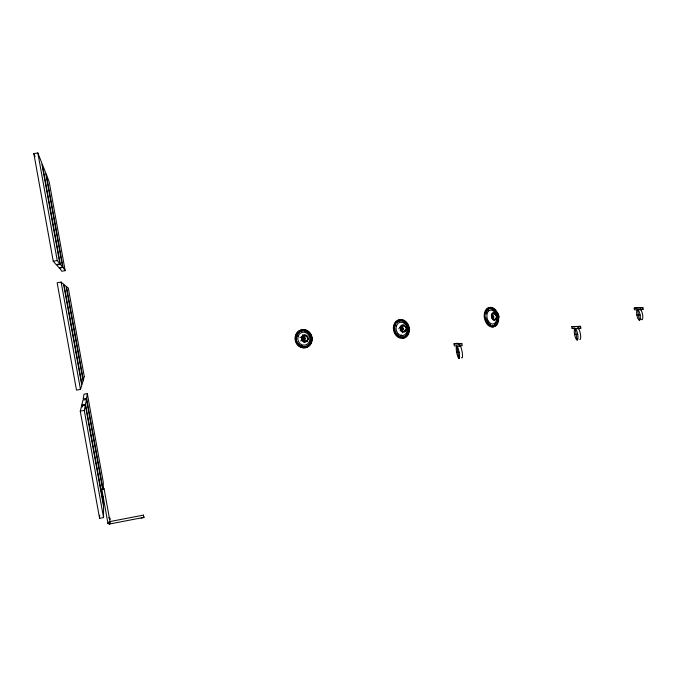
<?xml version="1.0" encoding="UTF-8"?>
<svg xmlns="http://www.w3.org/2000/svg" width="677" height="677" viewBox="0 0 677 677"><rect width="100%" height="100%" fill="white"/><g stroke="black" fill="none" stroke-linecap="round" stroke-linejoin="round"><path stroke-width="1.02" d="M305.158 335.487L305.166 334.776L304.286 334.793L304.447 335.504C316.041 340.861 295.384 344.314 304.447 335.504M99.578 518.345L80.267 411.142L81.621 405.946L85.37 405.261L103.539 506.159L103.556 517.583L99.578 518.345L99.637 515.214M492.281 313.155L493.144 318.055A1.244 0.846 77.8 0 0 493.55 316.125A1.244 0.846 77.8 0 0 492.094 316.311A1.244 0.846 77.8 0 0 493.144 318.055M494.032 320.416L494.075 319.722C485.417 310.565 502.952 313.773 494.075 319.722M401.859 325.205L402.688 329.868A1.185 0.965 76.9 0 0 403.204 327.998A1.185 0.965 76.9 0 0 401.546 328.243A1.185 0.965 76.9 0 0 402.688 329.868M403.23 331.518L403.17 332.187C400.344 331.586 399.261 327.566 401.233 325.527L401.664 326.128C398.414 338.745 413.224 325.172 401.664 326.128M493.499 319.476L493.321 320.111L491.663 317.919L491.409 314.94L491.688 314.086L492.179 314.593M303.77 335.14L304.574 339.668A1.151 1.049 75.7 0 0 305.175 337.823A1.151 1.049 75.7 0 0 303.372 338.119A1.151 1.049 75.7 0 0 304.574 339.668M303.778 335.716L303.457 335.056C300.402 336.511 301.367 341.631 304.692 341.987L304.777 341.335M86.614 398.313L87.325 393.591L84.041 394.192L83.144 398.948L86.614 398.313L103.031 489.403M494.692 313.747L494.802 313.036L496.029 314.331L495.691 314.797M408.485 327.77C409.915 327.507 407.114 328.387 408.51 327.964M103.479 496.842L103.53 504.026L85.556 404.287L86.47 399.472L82.966 400.115L81.849 404.964L82.23 407.046M404.127 325.755L404.271 325.07M103.556 517.583L84.253 410.406L85.37 405.261M305.86 335.674L306.029 335.005M80.478 389.41L81.765 385.196L63.562 284.154L61.133 282.081L57.147 282.774L76.493 390.138L80.478 389.41L61.133 282.081M493.635 326.466L493.203 325.899M402.587 331.307L402.366 331.925A4.248 3.478 -42.4 0 1 402.341 332.796M495.234 314.187L495.462 313.578M304.083 341.149L303.838 341.758A4.13 3.563 -26.1 0 1 303.905 342.587M395.884 323.851L395.123 325.696A4.248 4.113 4.3 0 0 395.436 326.06M306.495 336.046L306.808 335.462M492.661 319.569L492.958 319.036M488.802 309.008A8.699 5.907 77.8 0 0 487.542 310.049L485.959 313.459A4.477 4.164 35 0 0 486.289 313.849M489.928 307.663L490.368 307.697M401.639 331.434L401.994 330.909M303.051 341.301L303.448 340.776M406.217 335.453L407.376 333.956M307.036 346.006A8.039 7.362 75.7 0 0 308.653 344.931L310.802 341.597A4.138 2.327 -86.6 0 0 310.675 341.2M302.018 330.004L302.551 329.995M110.089 522.999L107.948 523.338L108.794 523.042M307.028 336.579L307.468 336.114A4.138 2.268 64 0 0 307.764 336.164M104.089 488.743L101.787 489.183L104.089 488.743L110.055 521.865M401.495 330.351L401.021 330.74A4.248 4.18 -27.2 0 0 400.048 330.774M302.915 340.243L302.391 340.641A4.13 4.02 27.7 0 0 300.554 340.946M394.361 329.623C394.039 331.535 393.371 328.844 394.344 330.266M496.038 315.524L496.461 315.228M304.692 341.987L307.138 341.225L307.713 340.539L307.223 340.159M405.591 327.397L406.082 327.101L405.625 326.255M307.417 337.239L307.95 336.926M491.663 317.919L492.154 317.699M400.564 329.894L401.123 329.665M301.908 339.837L302.526 339.592M296.196 340.286C294.766 339.812 296.061 340.209 296.154 339.609M307.646 337.975L308.23 337.84M496.258 316.328L496.732 316.227M109.048 521.747L143.422 515.121L143.829 517.397L109.462 524.023L109.115 522.17M141.087 518.057L143.947 517.507M459.26 346.218L462.213 345.668L461.858 343.662L456.907 343.307L453.996 343.848L454.343 345.82L459.26 346.218L458.904 344.212L453.996 343.848M571.82 326.72L580.527 326.339L580.849 328.184L578.166 328.683L572.141 328.54L571.82 326.72L580.527 326.339M572.141 328.54L574.798 328.049M81.849 404.964L85.556 404.287M634.163 308.111L642.854 307.553L643.15 309.237L640.696 309.685L634.451 309.778L634.163 308.111L642.854 307.553M80.267 411.142L84.253 410.406M639.181 309.431L637.556 309.736L639.401 320.229A5.331 1.608 79.1 0 0 639.443 312.368A5.331 1.608 79.1 0 0 636.608 312.351A5.331 1.608 79.1 0 0 639.401 320.229M458.904 344.212L461.858 343.662M53.246 261.254L57.24 260.56L59.898 263.903L56.14 264.563L53.246 261.254L33.85 153.611L37.853 152.951L41.652 162.624L59.898 263.903M60.346 264.36L56.631 265.012L59.144 267.889L62.656 267.28L45.613 172.643L42.312 164.223L60.346 264.36L62.656 267.28M63.02 267.423L59.542 268.033L61.869 271.232L65.161 270.656L49.193 181.927L46.18 173.871L63.02 267.423L65.161 270.656M303.33 338.703L305.412 338.365M401.52 328.844L403.433 328.557M492.086 316.938L493.77 316.718M301.629 338.923L302.297 338.847M400.285 328.954L400.902 328.904M491.4 316.929L491.934 316.895M643.15 309.237L639.993 309.287A5.331 1.616 79.1 0 1 642.744 315.88A5.331 1.616 79.1 0 1 640.891 319.07M636.854 314.991L640.112 314.974M577.803 328.117L580.849 328.184M574.57 334.277L577.718 334.396M307.688 338.745L308.289 338.788M456.603 352.116L459.175 352.37M301.578 337.975L302.255 338.085M496.326 317.158L496.816 317.251M400.217 327.981L400.843 328.117M491.307 315.914L491.866 316.074M307.544 339.49L308.111 339.71M302.399 337.341L301.756 337.053A4.13 3.969 -40 0 1 299.928 337.434M405.751 329.716L406.276 329.953M400.962 327.355L400.369 327.05A4.248 4.113 4.3 0 1 399.438 327.338M304.312 330.723A8.039 7.362 75.7 0 1 306.207 331.222L309.389 333.676A8.039 7.362 75.7 0 1 310.464 335.47M496.249 317.945L496.436 319.079L496.021 318.639M303.271 346.616A8.039 7.362 75.7 0 1 301.383 346.116L298.21 343.654A8.039 7.362 75.7 0 1 297.152 341.868M491.409 314.94L491.951 315.287M403.06 337.036A8.276 6.745 76.9 0 1 399.532 336.435L396.57 333.82A8.276 6.745 76.9 0 1 394.953 329.885M302.145 336.224L302.712 336.664M400.708 326.212L401.241 326.678M405.472 330.393L405.929 330.799L405.405 331.476L405.049 330.943M406.691 323.945L403.712 321.33A4.265 2.293 40.6 0 0 403.509 321.499M303.186 336.114L302.729 335.547A4.13 3.427 4.3 0 0 302.509 334.776M485.934 317.826A8.699 5.907 77.8 0 0 487.465 321.99L490.156 324.842A4.46 3.3 -53.4 0 0 490.58 324.613M306.757 340.709L307.138 341.225A4.138 2.869 -57 0 0 307.036 341.657M492.534 314.035L492.137 313.392L492.704 312.918L493 313.646M495.657 319.197L495.987 319.772M399.802 320.323C401.317 320.018 398.296 320.458 399.777 320.229M401.901 325.045L402.206 325.739M33.85 153.611L35.06 156.505M306.165 341.106L306.402 341.707M404.507 331.332L404.736 331.958M402.663 324.808L402.823 325.535M493.372 312.698L493.541 313.468M87.325 393.591L103.251 481.973L103.369 489.361M86.47 399.472L102.709 489.615M101.787 489.183L107.948 523.338M37.853 152.951L57.24 260.56M456.789 346.015L458.989 358.471A6.338 1.244 79.3 0 0 458.456 349.256A6.338 1.244 79.3 0 0 456.23 349.002A6.338 1.244 79.3 0 0 458.989 358.471M640.4 308.001L640.696 309.685M577.836 326.839L578.166 328.683M575.128 328.607L577.151 340.057A5.822 1.54 79.1 0 0 577.007 331.535A5.822 1.54 79.1 0 0 574.274 331.408A5.822 1.54 79.1 0 0 577.151 340.057M143.422 515.129L143.829 517.389M109.395 523.592L109.462 524.023M494.65 319.764L494.743 320.466M403.89 331.527L403.974 332.195M305.488 341.318L305.572 341.97M494.092 312.732L494.117 313.502M403.467 324.808L403.475 325.544M108.591 517.871A1.151 1.134 -34.1 0 1 110.021 519.53M109.962 523.77A1.176 1.151 -34.3 0 1 108.066 523.118M109.31 521.739A1.176 1.151 -34.3 0 1 110.266 522.382M496.554 320.018A7.1 4.824 77.8 0 1 488.912 322.024A7.1 4.824 77.8 0 1 488.997 310.709A7.1 4.824 77.8 0 1 496.579 316.43M497.832 314.136A3.546 2.412 77.8 0 1 498.458 315.837M496.8 312.613A3.944 2.691 77.8 0 1 498.712 317.792M485.866 310.828A9.901 6.728 77.8 0 1 494.235 308.585A9.901 6.728 77.8 0 1 498.602 320.416A9.901 6.728 77.8 0 1 491.722 326.703M490.266 308.509A8.699 5.907 77.8 0 1 491.832 308.585M494.76 325.138A8.699 5.907 77.8 0 1 493.288 325.62M487.465 321.99A4.46 4.257 -64.8 0 1 487.88 321.05M487.542 310.049A4.477 3.114 30.5 0 1 488.498 310.261M496.368 312.647A3.546 2.42 77.8 0 1 498.729 317.572M406.64 325.899A4.257 1.591 65.8 0 1 406.395 326.221M399.261 337.493A9.427 7.684 76.9 0 1 397.433 336.249M395.893 334.514A9.427 7.684 76.9 0 1 394.733 332.399M395.106 323.166A9.427 7.684 76.9 0 1 408.062 324.308A9.427 7.684 76.9 0 1 403.28 338.178M394.86 329.183A8.276 6.745 76.9 0 1 394.809 327.753M397.035 322.345A8.276 6.745 76.9 0 1 400.175 320.746M407.715 325.806A8.276 6.745 76.9 0 1 408.468 330.037M401.419 334.929A4.248 3.478 -42.4 0 1 401.097 335.293M399.963 336.207A4.248 3.478 -42.4 0 1 399.532 336.435M396.57 333.82A4.248 4.18 -27.2 0 1 396.73 333.363M406.784 327.203A1.676 0.601 74.6 0 1 407.199 326.898M407.909 327.922A1.676 0.609 83.6 0 1 407.892 328.235M398.728 328.633A1.676 1.659 7.9 0 1 398.981 328.87M578.251 328.32A5.822 1.549 79.1 0 1 580.519 334.641A5.822 1.549 79.1 0 1 579.817 339.566M308.653 344.931A4.138 2.869 -57 0 1 308.331 344.83M295.857 335.369A9.156 8.378 75.7 0 1 305.869 329.944A9.156 8.378 75.7 0 1 312.156 340.497A9.156 8.378 75.7 0 1 303.22 347.733M302.492 347.606A9.156 8.378 75.7 0 1 296.602 343.036M296.247 342.325A9.156 8.378 75.7 0 1 295.722 340.819M295.553 340.04A9.156 8.378 75.7 0 1 295.417 337.671M296.534 339.862A8.039 7.362 75.7 0 1 296.416 337.781M302.382 330.765A8.039 7.362 75.7 0 0 298.938 332.424L296.805 335.758A4.13 3.969 -40 0 0 297.085 336.114M305.936 331.408A4.138 2.733 34.4 0 1 306.207 331.222M309.389 333.676A4.138 2.268 64 0 1 309.406 334.083M302.196 345.625A4.13 3.563 -26.1 0 1 301.383 346.116M460.089 345.71A6.33 1.252 79.3 0 1 462.357 353.436A6.33 1.252 79.3 0 1 461.545 357.676M484.554 317.885L485.02 318.351L484.554 317.885M492.416 326.212L492.881 326.686L492.416 326.212M489.183 307.9L489.64 308.39L489.183 307.9M497.104 316.227L497.561 316.718L497.104 316.227M497.815 316.074L498.272 316.565L497.815 316.074M402.341 337.595L402.857 338.026L402.375 337.51M402.874 337.468L403.382 337.899L402.874 337.468M304.633 347.106L305.234 347.445L304.675 347.022M304.988 347.013L305.589 347.352L304.988 347.013M301.62 330.173L302.213 330.528L301.62 330.173M310.921 337.358L311.513 337.713L310.921 337.358M311.276 337.264L311.869 337.628L311.31 337.18M84.27 376.564L83.339 380.034L66.524 286.701L68.318 288.021L84.27 376.564M83.11 380.796L81.985 384.46L63.985 284.518L66.092 286.329L83.11 380.796M485.248 313.561A8.699 5.907 77.8 0 0 492.568 325.772A8.699 5.907 77.8 0 0 495.42 312.292A8.699 5.907 77.8 0 0 485.248 313.561M484.47 313.07A9.901 6.728 77.8 0 0 492.797 326.974A9.901 6.728 77.8 0 0 496.046 311.632A9.901 6.728 77.8 0 0 484.47 313.07M396.324 326.255A6.762 5.509 76.9 0 0 402.798 335.538A6.762 5.509 76.9 0 0 405.777 324.867A6.762 5.509 76.9 0 0 396.324 326.255M394.606 325.781A8.276 6.753 76.9 0 0 402.536 337.163A8.276 6.753 76.9 0 0 406.183 324.088A8.276 6.753 76.9 0 0 394.606 325.781M393.726 325.341A9.427 7.684 76.9 0 0 402.747 338.305A9.427 7.684 76.9 0 0 406.911 323.428A9.427 7.684 76.9 0 0 393.726 325.341M298.092 336.274A6.567 6.008 75.7 0 0 304.946 345.135A6.567 6.008 75.7 0 0 308.373 334.607A6.567 6.008 75.7 0 0 298.092 336.274M296.45 335.826A8.039 7.362 75.7 0 0 304.845 346.675A8.039 7.362 75.7 0 0 309.05 333.786A8.039 7.362 75.7 0 0 296.45 335.826M295.502 335.428A9.156 8.386 75.7 0 0 305.065 347.792A9.156 8.386 75.7 0 0 309.854 333.109A9.156 8.386 75.7 0 0 295.502 335.428"/></g></svg>
